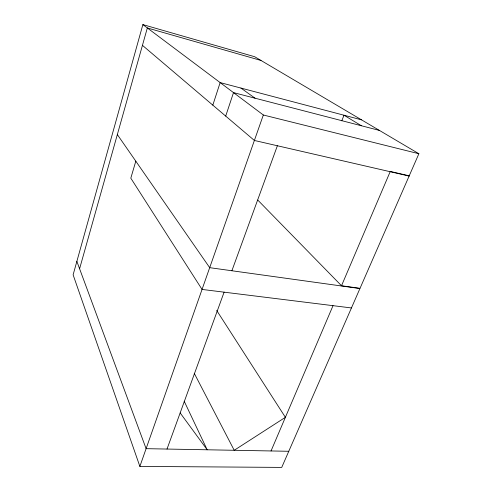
<?xml version="1.0" encoding="UTF-8"?>
<svg xmlns="http://www.w3.org/2000/svg" width="492" height="492" viewBox="0 0 492 492"><rect width="100%" height="100%" fill="white"/><g stroke="black" fill="none" stroke-linecap="round" stroke-linejoin="round"><path stroke-width="0.74" d="M257.771 200.066L341.516 285.747L360.033 288.324L418.883 153.732L254.684 56.728L142.871 24.6L73.117 274.825L139.869 466.416L281.731 467.4L359.929 288.552L209.697 267.673L117.342 134.58M79.593 268.761L147.336 27.952L261.012 60.467M135.81 161.198L130.81 178.172L202.052 289.431L351.448 307.949M212.821 105.147L220.145 82.588L361.497 119.833M225.699 116.087L233.509 92.619L379.424 130.423M139.869 466.416L263.331 114.999L142.871 24.6M167.009 449.055L224.1 292.162M231.892 270.754L277.377 145.755M341.786 120.841L343.988 115.22L361.423 125.761M271.043 450.955L333.022 305.661M341.516 285.747L390.273 171.444L409.227 175.81M288.779 451.281L146.106 448.673L76.863 261.387M409.116 176.068L254.382 140.466L142.446 45.344M263.331 114.999L418.883 153.732M240.926 88.068L255.04 98.197M180.158 412.917L207.193 449.786L184.18 401.189M216.671 310.434L285.391 417.327L234.223 450.285L194.242 373.28"/></g></svg>
